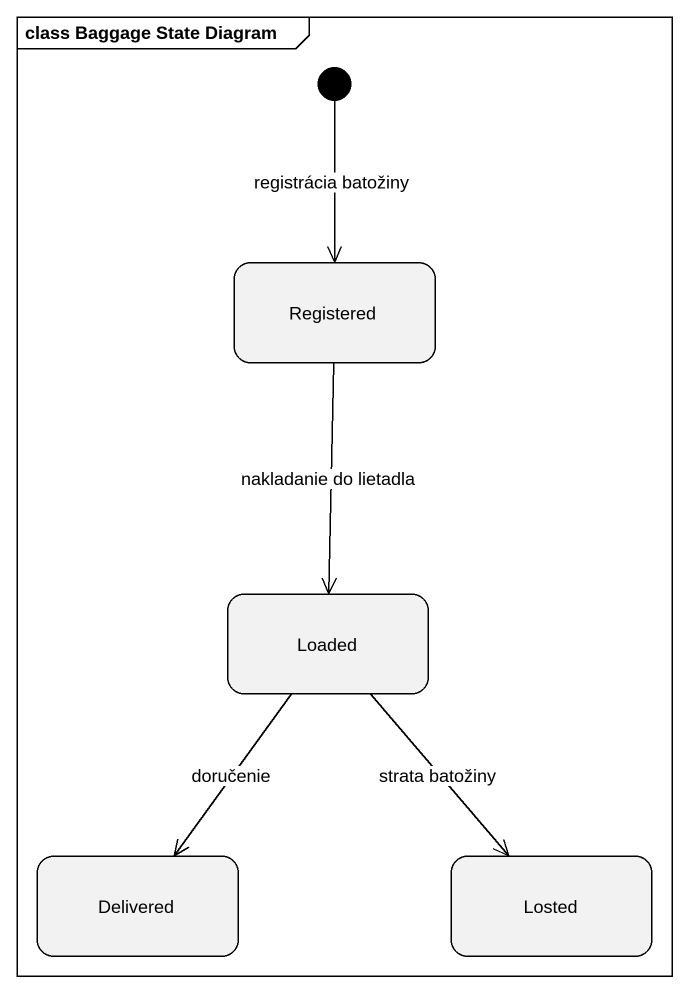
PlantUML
@startuml
mainframe class Baggage State Diagram
hide empty description
state Registered
state Loaded
state Delivered
state Losted
[*] --> Registered : registrácia batožiny
Registered --> Loaded : nakladanie do lietadla
Loaded --> Delivered : doručenie
Loaded --> Losted : strata batožiny
@enduml
